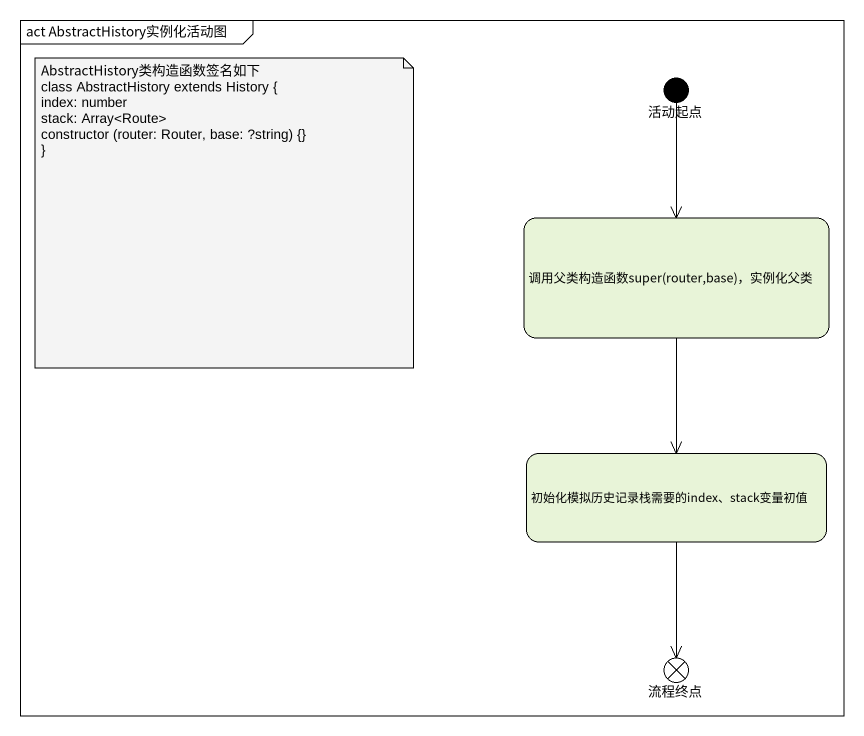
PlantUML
@startuml
mainframe act AbstractHistory实例化活动图
hide empty description
state 活动起点 <<start>>
state "调用父类构造函数super(router,base)，实例化父类" as 调用父类构造函数super_router_base
state "初始化模拟历史记录栈需要的index、stack变量初值" as 初始化模拟历史记录栈需要的index_stack变量初值
state 流程终点 <<end>>
活动起点 --> 调用父类构造函数super_router_base
调用父类构造函数super_router_base --> 初始化模拟历史记录栈需要的index_stack变量初值
初始化模拟历史记录栈需要的index_stack变量初值 --> 流程终点
note as N1
  AbstractHistory类构造函数签名如下
  class AbstractHistory extends History {
  index: number
  stack: Array<Route>
  constructor (router: Router, base: ?string) {}
  ~}
end note
@enduml
